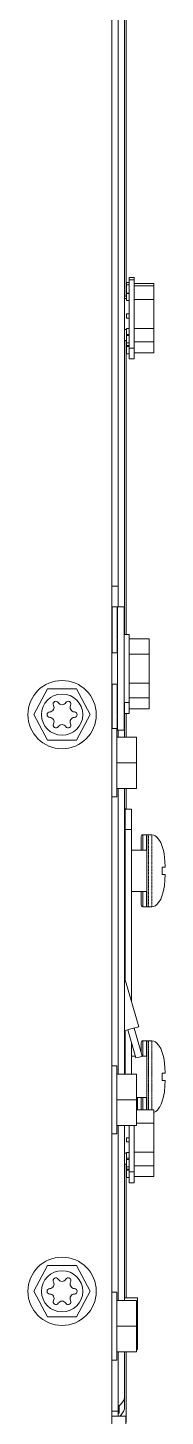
# Model space of a CAD drawing. Header units: millimetres. Extents: x 60499 to 556746, y 248297 to 497145.
# Drawn here: x 266570 to 267268, y 477056 to 484133 of the extents above; entities that cross this region are included whole.
import ezdxf

# ---------------------------------------------------------------- set-up
doc = ezdxf.new("R2010")
doc.units = ezdxf.units.MM
doc.linetypes.add('PHANTOM', pattern=[20, 10, -2, 2, -2, 2, -2])

msp = doc.modelspace()

# ---------------------------------------------------------------- linework, layer by layer
at = {"color": 7, "lineweight": 13, "ltscale": 0.03937}
for p, q in [((266995.9, 477017), (266995.9, 488660.7)), ((267028.3, 487125.5), (267028.3, 481287.1)), ((267061.5, 481041), (267061.5, 487125.5)), ((267069, 482765.7), (267069, 486738.6)), ((267069, 481041), (267069, 482539.5)), ((267028.3, 480255.8), (267028.3, 478799.8)), ((267061.5, 478799.8), (267061.5, 480255.8)), ((267063.8, 480045.6), (267063.8, 479284.8)), ((267097, 479168.8), (267097, 480045.6)), ((267028.3, 478537.8), (267028.3, 477645.6)), ((267061.5, 477645.6), (267061.5, 478537.8)), ((267069, 477658.3), (267069, 478340.4))]:
    msp.add_line(p, q, dxfattribs=at)
at = {"color": 7, "lineweight": 13, "ltscale": 0.000375}
for p, q in [((267084.1, 482834.1), (267071.5, 482834.1)), ((267084.1, 482822.3), (267071.5, 482822.3)), ((267084.1, 482780.3), (267071.5, 482780.3)), ((267084.1, 482779), (267071.5, 482779)), ((267071.5, 482743.1), (267084.1, 482743.1)), ((267084.1, 482674.4), (267071.5, 482674.4)), ((267071.5, 482653.4), (267084.1, 482653.4)), ((267084.1, 482599.6), (267071.5, 482599.6)), ((267084.1, 482569.9), (267071.5, 482569.9)), ((267071.5, 482563.8), (267084.1, 482563.8)), ((267084.1, 482526.6), (267071.5, 482526.6)), ((267084.1, 482514.3), (267071.5, 482514.3)), ((267071.5, 482508.2), (267084.1, 482508.2)), ((267084.1, 482471), (267071.5, 482471)), ((267084.1, 478475.3), (267071.5, 478475.3)), ((267071.5, 478454.3), (267084.1, 478454.3)), ((267084.1, 478400.5), (267071.5, 478400.5)), ((267084.1, 478370.8), (267071.5, 478370.8)), ((267071.5, 478364.7), (267084.1, 478364.7)), ((267084.1, 478327.5), (267071.5, 478327.5)), ((267084.1, 478315.2), (267071.5, 478315.2)), ((267071.5, 478309.1), (267084.1, 478309.1)), ((267084.1, 478271.9), (267071.5, 478271.9))]:
    msp.add_line(p, q, dxfattribs=at)
at = {"color": 7, "lineweight": 13, "ltscale": 0.000386}
msp.add_line((267071.5, 482821.2), (267071.5, 482834.1), dxfattribs=at)
at = {"color": 7, "lineweight": 13, "ltscale": 0.000354}
for p, q in [((267084.1, 482860.2), (267084.1, 482848.3)), ((267109.7, 482848.3), (267109.7, 482860.2)), ((267210.5, 482829.1), (267210.5, 482817.2))]:
    msp.add_line(p, q, dxfattribs=at)
at = {"color": 7, "lineweight": 13, "ltscale": 0.000763}
for p, q in [((267084.1, 482860.2), (267109.7, 482860.2)), ((267084.1, 482848.3), (267109.7, 482848.3)), ((267084.1, 482500.6), (267109.7, 482500.6)), ((267084.1, 482445), (267109.7, 482445)), ((266996.3, 480560.6), (267022, 480560.6)), ((266996.3, 480212.9), (267022, 480212.9)), ((266996.3, 478842.6), (267022, 478842.6)), ((266996.3, 478495), (267022, 478495)), ((267084.1, 478301.5), (267109.7, 478301.5)), ((267084.1, 478245.9), (267109.7, 478245.9)), ((266996.3, 477688.4), (267022, 477688.4)), ((266996.3, 477340.7), (267022, 477340.7))]:
    msp.add_line(p, q, dxfattribs=at)
at = {"color": 7, "lineweight": 13, "ltscale": 0.001516}
for p, q in [((267084.1, 482848.3), (267084.1, 482797.4)), ((267084.1, 482551.5), (267084.1, 482500.6)), ((267084.1, 482495.9), (267084.1, 482445)), ((266996.3, 480560.6), (266996.3, 480509.7)), ((266996.3, 480263.8), (266996.3, 480212.9)), ((266996.3, 478842.6), (266996.3, 478791.7)), ((266996.3, 478545.9), (266996.3, 478495)), ((267084.1, 478352.4), (267084.1, 478301.5)), ((267084.1, 478296.8), (267084.1, 478245.9)), ((266996.3, 477688.4), (266996.3, 477637.5)), ((266996.3, 477391.7), (266996.3, 477340.7))]:
    msp.add_line(p, q, dxfattribs=at)
at = {"color": 7, "lineweight": 13, "ltscale": 0.005175}
for p, q in [((267109.7, 482674.4), (267109.7, 482848.3)), ((267109.7, 482674.4), (267109.7, 482500.6)), ((267109.7, 478475.3), (267109.7, 478301.5))]:
    msp.add_line(p, q, dxfattribs=at)
at = {"color": 7, "lineweight": 13, "ltscale": 0.003}
for p, q in [((267109.7, 482829.1), (267210.5, 482829.1)), ((267109.7, 482817.2), (267210.5, 482817.2)), ((267109.7, 482748.4), (267210.5, 482748.4)), ((267109.7, 482600.5), (267210.5, 482600.5)), ((267109.7, 482531.7), (267210.5, 482531.7)), ((267109.7, 482476.1), (267210.5, 482476.1)), ((267085.4, 481017.5), (267186.1, 481017.5)), ((267085.4, 480940.7), (267186.1, 480940.7)), ((267085.4, 480793), (267186.1, 480793)), ((267085.4, 480716.8), (267186.1, 480716.8)), ((267085.4, 480661.2), (267186.1, 480661.2)), ((267022, 480517.8), (267122.7, 480517.8)), ((267022, 480386.8), (267122.7, 480386.8)), ((267022, 480255.8), (267122.7, 480255.8)), ((267022, 478799.8), (267122.7, 478799.8)), ((267022, 478668.8), (267122.7, 478668.8)), ((267022, 478537.8), (267122.7, 478537.8)), ((267109.7, 478401.4), (267210.5, 478401.4)), ((267109.7, 478332.6), (267210.5, 478332.6)), ((267109.7, 478277), (267210.5, 478277)), ((267022, 477645.6), (267122.7, 477645.6)), ((267022, 477514.6), (267122.7, 477514.6)), ((267022, 477383.6), (267122.7, 477383.6))]:
    msp.add_line(p, q, dxfattribs=at)
at = {"color": 7, "lineweight": 13, "ltscale": 0.000297}
for p, q in [((267071.5, 482765.7), (267061.5, 482765.7)), ((267071.5, 482753.8), (267061.5, 482753.8)), ((267071.5, 482595.1), (267061.5, 482595.1)), ((267071.5, 482539.5), (267061.5, 482539.5)), ((267071.5, 478396), (267061.5, 478396)), ((267071.5, 478340.4), (267061.5, 478340.4))]:
    msp.add_line(p, q, dxfattribs=at)
at = {"color": 7, "lineweight": 13, "ltscale": 0.00125}
msp.add_line((267071.5, 482780.3), (267071.5, 482822.3), dxfattribs=at)
at = {"color": 7, "lineweight": 13, "ltscale": 3.9e-05}
msp.add_line((267071.5, 482779), (267071.5, 482780.3), dxfattribs=at)
at = {"color": 7, "lineweight": 13, "ltscale": 0.001067}
msp.add_line((267071.5, 482743.1), (267071.5, 482779), dxfattribs=at)
at = {"color": 7, "lineweight": 13, "ltscale": 0.003659}
for p, q in [((267084.1, 482797.4), (267084.1, 482674.4)), ((267084.1, 482674.4), (267084.1, 482551.5)), ((266996.3, 480509.7), (266996.3, 480386.8)), ((266996.3, 480386.8), (266996.3, 480263.8)), ((266996.3, 478791.7), (266996.3, 478668.8)), ((266996.3, 478668.8), (266996.3, 478545.9)), ((267084.1, 478475.3), (267084.1, 478352.4)), ((266996.3, 477637.5), (266996.3, 477514.6)), ((266996.3, 477514.6), (266996.3, 477391.7))]:
    msp.add_line(p, q, dxfattribs=at)
at = {"color": 7, "lineweight": 13, "ltscale": 0.002048}
for p, q in [((267210.5, 482817.2), (267210.5, 482748.4)), ((267210.5, 482600.5), (267210.5, 482531.7)), ((267210.5, 478618.1), (267210.5, 478549.3)), ((267210.5, 478401.4), (267210.5, 478332.6))]:
    msp.add_line(p, q, dxfattribs=at)
at = {"color": 7, "lineweight": 13, "ltscale": 0.004405}
for p, q in [((267210.5, 482748.4), (267210.5, 482600.5)), ((266670, 480763), (266601.2, 480632)), ((266818, 480763), (266670, 480763)), ((266886.7, 480632), (266818, 480763)), ((266601.2, 480632), (266670, 480501)), ((266818, 480501), (266886.7, 480632)), ((266670, 480501), (266818, 480501)), ((267210.5, 478549.3), (267210.5, 478401.4)), ((266670, 477823.6), (266601.2, 477692.6)), ((266818, 477823.6), (266670, 477823.6)), ((266886.7, 477692.6), (266818, 477823.6)), ((266601.2, 477692.6), (266670, 477561.6)), ((266818, 477561.6), (266886.7, 477692.6)), ((266670, 477561.6), (266818, 477561.6))]:
    msp.add_line(p, q, dxfattribs=at)
at = {"color": 7, "lineweight": 13, "ltscale": 0.000625}
for p, q in [((267071.5, 482653.4), (267071.5, 482674.4)), ((267071.5, 478454.3), (267071.5, 478475.3))]:
    msp.add_line(p, q, dxfattribs=at)
at = {"color": 7, "lineweight": 13, "ltscale": 0.000884}
for p, q in [((267071.5, 482569.9), (267071.5, 482599.6)), ((267071.5, 478370.8), (267071.5, 478400.5))]:
    msp.add_line(p, q, dxfattribs=at)
at = {"color": 7, "lineweight": 13, "ltscale": 0.000183}
for p, q in [((267071.5, 482563.8), (267071.5, 482569.9)), ((267071.5, 482508.2), (267071.5, 482514.3)), ((267071.5, 478364.7), (267071.5, 478370.8)), ((267071.5, 478309.1), (267071.5, 478315.2))]:
    msp.add_line(p, q, dxfattribs=at)
at = {"color": 7, "lineweight": 13, "ltscale": 0.001106}
for p, q in [((267071.5, 482526.6), (267071.5, 482563.8)), ((267071.5, 482471), (267071.5, 482508.2)), ((267071.5, 478327.5), (267071.5, 478364.7)), ((267071.5, 478271.9), (267071.5, 478309.1))]:
    msp.add_line(p, q, dxfattribs=at)
at = {"color": 7, "lineweight": 13, "ltscale": 0.000366}
for p, q in [((267071.5, 482514.3), (267071.5, 482526.6)), ((267071.5, 478315.2), (267071.5, 478327.5))]:
    msp.add_line(p, q, dxfattribs=at)
at = {"color": 7, "lineweight": 13, "ltscale": 0.000138}
for p, q in [((267084.1, 482500.6), (267084.1, 482495.9)), ((267084.1, 478301.5), (267084.1, 478296.8))]:
    msp.add_line(p, q, dxfattribs=at)
at = {"color": 7, "lineweight": 13, "ltscale": 0.001654}
for p, q in [((267109.7, 482500.6), (267109.7, 482445)), ((267109.7, 478301.5), (267109.7, 478245.9))]:
    msp.add_line(p, q, dxfattribs=at)
at = {"color": 7, "lineweight": 13, "ltscale": 0.001655}
for p, q in [((267210.5, 482531.7), (267210.5, 482476.1)), ((267186.1, 480716.8), (267186.1, 480661.2)), ((267085.4, 480693.3), (267085.4, 480637.7)), ((267210.5, 478332.6), (267210.5, 478277))]:
    msp.add_line(p, q, dxfattribs=at)
at = {"color": 7, "lineweight": 13, "ltscale": 0.000963}
msp.add_line((266995.9, 481287.1), (267028.3, 481287.1), dxfattribs=at)
at = {"color": 7, "lineweight": 13, "ltscale": 0.003125}
for p, q in [((267028.3, 481287.1), (267028.3, 481182.1)), ((267069, 480256), (267069, 480151)), ((267063.8, 480045.6), (267063.8, 480150.6)), ((267097, 480045.6), (267097, 480150.6))]:
    msp.add_line(p, q, dxfattribs=at)
at = {"color": 7, "lineweight": 13, "ltscale": 8.4e-05}
msp.add_line((266998.8, 481182.1), (266995.9, 481182.1), dxfattribs=at)
at = {"color": 7, "linetype": 'PHANTOM', "lineweight": 13, "ltscale": 0.007013}
for p, q in [((266998.8, 480946.5), (266998.8, 481182.1)), ((267024.3, 481182.1), (267024.3, 480946.5)), ((267024.3, 480787.8), (267024.3, 480552.2))]:
    msp.add_line(p, q, dxfattribs=at)
at = {"color": 7, "lineweight": 13, "ltscale": 0.00076}
msp.add_line((266998.8, 481182.1), (267024.3, 481182.1), dxfattribs=at)
at = {"color": 7, "lineweight": 13, "ltscale": 5.3e-05}
for p, q in [((267024.3, 481182.1), (267026.1, 481182.1)), ((267024.3, 480552.2), (267026.1, 480552.2))]:
    msp.add_line(p, q, dxfattribs=at)
at = {"color": 7, "lineweight": 13, "ltscale": 0.01875}
for p, q in [((267026.1, 480552.2), (267026.1, 481182.1)), ((267059.3, 480552.2), (267059.3, 481182.1))]:
    msp.add_line(p, q, dxfattribs=at)
at = {"color": 7, "lineweight": 13, "ltscale": 0.00099}
for p, q in [((267059.3, 481182.1), (267026.1, 481182.1)), ((267059.3, 480552.2), (267026.1, 480552.2)), ((267097, 480150.6), (267063.8, 480150.6)), ((267097, 480045.6), (267063.8, 480045.6))]:
    msp.add_line(p, q, dxfattribs=at)
at = {"color": 7, "lineweight": 13, "ltscale": 1.2e-05}
for p, q in [((267059.3, 481011.3), (267059.7, 481011.3)), ((267059.7, 480993.5), (267059.3, 480993.5)), ((267059.3, 480954.5), (267059.7, 480954.5)), ((267059.3, 480954), (267059.7, 480954)), ((267059.7, 480946.5), (267059.3, 480946.5)), ((267059.7, 480902.2), (267059.3, 480902.2)), ((267059.3, 480876.2), (267059.7, 480876.2)), ((267059.7, 480812.2), (267059.3, 480812.2)), ((267059.7, 480790.4), (267059.3, 480790.4)), ((267059.3, 480780.3), (267059.7, 480780.3)), ((267059.3, 480779.8), (267059.7, 480779.8)), ((267059.7, 480776.7), (267059.3, 480776.7)), ((267059.7, 480764.3), (267059.3, 480764.3)), ((267059.7, 480723.6), (267059.3, 480723.6)), ((267059.3, 480723), (267059.7, 480723)), ((266996.3, 480534.6), (266995.9, 480534.6)), ((266996.3, 480492.6), (266995.9, 480492.6)), ((266996.3, 480491.3), (266995.9, 480491.3)), ((266995.9, 480455.4), (266996.3, 480455.4)), ((266996.3, 480386.8), (266995.9, 480386.8)), ((266995.9, 480365.8), (266996.3, 480365.8)), ((266996.3, 480311.9), (266995.9, 480311.9)), ((266996.3, 480282.3), (266995.9, 480282.3)), ((266995.9, 480276.1), (266996.3, 480276.1)), ((266996.3, 480239), (266995.9, 480239)), ((266996.3, 478816.6), (266995.9, 478816.6)), ((266996.3, 478774.6), (266995.9, 478774.6)), ((266996.3, 478773.3), (266995.9, 478773.3)), ((266995.9, 478737.5), (266996.3, 478737.5)), ((266996.3, 478668.8), (266995.9, 478668.8)), ((266995.9, 478647.8), (266996.3, 478647.8)), ((266996.3, 478594), (266995.9, 478594)), ((266996.3, 478564.3), (266995.9, 478564.3)), ((266995.9, 478558.1), (266996.3, 478558.1)), ((266996.3, 478521), (266995.9, 478521)), ((266996.3, 477662.4), (266995.9, 477662.4)), ((266996.3, 477620.4), (266995.9, 477620.4)), ((266996.3, 477619.1), (266995.9, 477619.1)), ((266995.9, 477583.3), (266996.3, 477583.3)), ((266996.3, 477514.6), (266995.9, 477514.6)), ((266995.9, 477493.6), (266996.3, 477493.6)), ((266996.3, 477439.8), (266995.9, 477439.8)), ((266996.3, 477410.1), (266995.9, 477410.1)), ((266995.9, 477403.9), (266996.3, 477403.9)), ((266996.3, 477366.8), (266995.9, 477366.8))]:
    msp.add_line(p, q, dxfattribs=at)
at = {"color": 7, "lineweight": 13, "ltscale": 0.000753}
for p, q in [((267059.7, 481041), (267059.7, 481015.7)), ((267085.4, 481015.7), (267085.4, 481041))]:
    msp.add_line(p, q, dxfattribs=at)
at = {"color": 7, "lineweight": 13, "ltscale": 0.000762}
for p, q in [((267059.7, 481041), (267085.4, 481041)), ((267059.7, 480693.3), (267085.4, 480693.3))]:
    msp.add_line(p, q, dxfattribs=at)
at = {"color": 7, "lineweight": 13, "ltscale": 0.003196}
msp.add_line((267059.7, 481015.7), (267059.7, 480908.4), dxfattribs=at)
at = {"color": 7, "lineweight": 13, "ltscale": 0.009597}
msp.add_line((267085.4, 481015.7), (267085.4, 480693.3), dxfattribs=at)
at = {"color": 7, "lineweight": 13, "ltscale": 0.002288}
msp.add_line((267186.1, 481017.5), (267186.1, 480940.7), dxfattribs=at)
at = {"color": 7, "lineweight": 13, "ltscale": 0.000897}
for p, q in [((267026.1, 480946.5), (266995.9, 480946.5)), ((267026.1, 480787.8), (266995.9, 480787.8))]:
    msp.add_line(p, q, dxfattribs=at)
at = {"color": 7, "lineweight": 13, "ltscale": 0.004396}
msp.add_line((267186.1, 480940.7), (267186.1, 480793), dxfattribs=at)
at = {"color": 7, "lineweight": 13, "ltscale": 0.003914}
msp.add_line((267059.7, 480908.4), (267059.7, 480776.9), dxfattribs=at)
at = {"color": 7, "linetype": 'PHANTOM', "lineweight": 13, "ltscale": 0.006763}
msp.add_line((266998.8, 480560.6), (266998.8, 480787.8), dxfattribs=at)
at = {"color": 7, "lineweight": 13, "ltscale": 0.00234}
msp.add_line((267059.7, 480776.9), (267059.7, 480698.3), dxfattribs=at)
at = {"color": 7, "lineweight": 13, "ltscale": 0.002269}
msp.add_line((267186.1, 480793), (267186.1, 480716.8), dxfattribs=at)
at = {"color": 7, "lineweight": 13, "ltscale": 0.000147}
msp.add_line((267059.7, 480698.3), (267059.7, 480693.3), dxfattribs=at)
at = {"color": 7, "lineweight": 13, "ltscale": 0.005225}
msp.add_line((267061.5, 480517.8), (267061.5, 480693.3), dxfattribs=at)
at = {"color": 7, "lineweight": 13, "ltscale": 0.00071}
msp.add_line((267061.5, 480637.7), (267085.4, 480637.7), dxfattribs=at)
at = {"color": 7, "lineweight": 13, "ltscale": 0.00357}
msp.add_line((267069, 480517.8), (267069, 480637.7), dxfattribs=at)
at = {"color": 7, "lineweight": 13, "ltscale": 1.3e-05}
for p, q in [((266996.4, 480552.2), (266995.9, 480552.2)), ((267069, 480151), (267069, 480150.6))]:
    msp.add_line(p, q, dxfattribs=at)
at = {"color": 7, "lineweight": 13, "ltscale": 0.01035}
for p, q in [((267022, 480212.9), (267022, 480560.6)), ((267022, 478495), (267022, 478842.6)), ((267022, 477340.7), (267022, 477688.4))]:
    msp.add_line(p, q, dxfattribs=at)
at = {"color": 7, "lineweight": 13, "ltscale": 7e-05}
msp.add_line((267022, 480552.2), (267024.3, 480552.2), dxfattribs=at)
at = {"color": 7, "lineweight": 13, "ltscale": 0.001025}
msp.add_line((267028.3, 480552.2), (267028.3, 480517.8), dxfattribs=at)
at = {"color": 7, "lineweight": 13, "ltscale": 0.0039}
for p, q in [((267122.7, 480517.8), (267122.7, 480386.8)), ((267122.7, 480386.8), (267122.7, 480255.8)), ((267122.7, 478799.8), (267122.7, 478668.8)), ((267122.7, 478668.8), (267122.7, 478537.8)), ((267122.7, 477645.6), (267122.7, 477514.6)), ((267127.8, 477658.4), (267127.8, 477527.3)), ((267127.8, 477527.3), (267127.8, 477396.3)), ((267122.7, 477514.6), (267122.7, 477383.6))]:
    msp.add_line(p, q, dxfattribs=at)
at = {"color": 7, "lineweight": 13, "ltscale": 0.000222}
msp.add_line((267069, 480151), (267061.5, 480151), dxfattribs=at)
at = {"color": 7, "lineweight": 13, "ltscale": 6.7e-05}
msp.add_line((267061.5, 480150.6), (267063.8, 480150.6), dxfattribs=at)
at = {"color": 7, "lineweight": 13, "ltscale": 0.0021}
msp.add_line((267146.2, 479940.7), (267146.2, 480011.2), dxfattribs=at)
at = {"color": 7, "linetype": 'PHANTOM', "lineweight": 13, "ltscale": 0.00235}
for p, q in [((267154.6, 479940.7), (267154.6, 480019.6)), ((267172.3, 479940.7), (267172.3, 480019.6)), ((267154.6, 478890.9), (267154.6, 478969.8)), ((267172.3, 478890.9), (267172.3, 478969.8))]:
    msp.add_line(p, q, dxfattribs=at)
at = {"color": 7, "lineweight": 13, "ltscale": 0.000525}
for p, q in [((267154.6, 480019.6), (267172.3, 480019.6)), ((267182.7, 480019.2), (267200.3, 480019.2)), ((267154.6, 479652.6), (267172.3, 479652.6)), ((267182.7, 479652.2), (267200.3, 479652.2)), ((267154.6, 478969.8), (267172.3, 478969.8)), ((267182.7, 478969.4), (267200.3, 478969.4))]:
    msp.add_line(p, q, dxfattribs=at)
at = {"color": 7, "lineweight": 13, "ltscale": 0.010425}
msp.add_line((267174.3, 479660.6), (267174.3, 480010.8), dxfattribs=at)
at = {"color": 7, "linetype": 'PHANTOM', "lineweight": 13, "ltscale": 0.010925}
for p, q in [((267182.7, 479652.2), (267182.7, 480019.2)), ((267200.3, 479652.2), (267200.3, 480019.2))]:
    msp.add_line(p, q, dxfattribs=at)
at = {"color": 7, "lineweight": 13, "ltscale": 0.001465}
msp.add_line((267146.2, 479941.1), (267097, 479941.1), dxfattribs=at)
at = {"color": 7, "lineweight": 13, "ltscale": 0.0023}
for p, q in [((267174.3, 479940.7), (267097, 479940.7)), ((267174.3, 479730.7), (267097, 479730.7))]:
    msp.add_line(p, q, dxfattribs=at)
at = {"color": 7, "lineweight": 13, "ltscale": 1.5e-05}
for p, q in [((267252.5, 479959.6), (267253, 479959.6)), ((267253, 479711.8), (267252.5, 479711.8)), ((267252.5, 478909.8), (267253, 478909.8)), ((267253, 478662), (267252.5, 478662))]:
    msp.add_line(p, q, dxfattribs=at)
at = {"color": 7, "lineweight": 13, "ltscale": 0.000446}
for p, q in [((267252.5, 479854.6), (267267.5, 479854.6)), ((267267.5, 479816.8), (267252.5, 479816.8)), ((267252.5, 478804.8), (267267.5, 478804.8)), ((267267.5, 478767), (267252.5, 478767))]:
    msp.add_line(p, q, dxfattribs=at)
at = {"color": 7, "lineweight": 13, "ltscale": 0.002075}
msp.add_line((267146.2, 479661), (267146.2, 479730.7), dxfattribs=at)
at = {"color": 7, "linetype": 'PHANTOM', "lineweight": 13, "ltscale": 0.002325}
for p, q in [((267154.6, 479652.6), (267154.6, 479730.7)), ((267172.3, 479652.6), (267172.3, 479730.7))]:
    msp.add_line(p, q, dxfattribs=at)
at = {"color": 7, "lineweight": 13, "ltscale": 0.007791}
msp.add_line((267133.7, 479041.1), (267061.5, 479292.7), dxfattribs=at)
at = {"color": 7, "lineweight": 13, "ltscale": 0.001004}
msp.add_line((267061.5, 479020.4), (267093.9, 479029.7), dxfattribs=at)
at = {"color": 7, "lineweight": 13, "ltscale": 0.006586}
msp.add_line((267063.8, 479021), (267063.8, 478799.8), dxfattribs=at)
at = {"color": 7, "lineweight": 13, "ltscale": 0.004429}
for p, q in [((267119, 478882.1), (267078, 479025.1)), ((267119, 478882.1), (267078, 479025.1)), ((267150.8, 478891.2), (267109.8, 479034.2))]:
    msp.add_line(p, q, dxfattribs=at)
at = {"color": 7, "lineweight": 13, "ltscale": 0.00123}
msp.add_line((267093.9, 479029.7), (267133.7, 479041.1), dxfattribs=at)
at = {"color": 7, "lineweight": 13, "ltscale": 0.004736}
msp.add_line((267097, 478799.8), (267097, 478958.9), dxfattribs=at)
at = {"color": 7, "lineweight": 13, "ltscale": 0.001614}
msp.add_line((267146.2, 478907.2), (267146.2, 478961.4), dxfattribs=at)
at = {"color": 7, "lineweight": 13, "ltscale": 0.010207}
msp.add_line((267174.3, 478618.1), (267174.3, 478961), dxfattribs=at)
at = {"color": 7, "linetype": 'PHANTOM', "lineweight": 13, "ltscale": 0.010457}
for p, q in [((267182.7, 478618.1), (267182.7, 478969.4)), ((267200.3, 478618.1), (267200.3, 478969.4))]:
    msp.add_line(p, q, dxfattribs=at)
at = {"color": 7, "lineweight": 13, "ltscale": 0.000577}
msp.add_line((267116.4, 478891.3), (267097, 478891.3), dxfattribs=at)
at = {"color": 7, "lineweight": 13, "ltscale": 0.000581}
msp.add_line((267116.5, 478890.9), (267097, 478890.9), dxfattribs=at)
at = {"color": 7, "lineweight": 13, "ltscale": 0.000492}
for p, q in [((267119, 478882.1), (267134.9, 478886.7)), ((267134.9, 478886.7), (267150.8, 478891.2))]:
    msp.add_line(p, q, dxfattribs=at)
at = {"color": 7, "lineweight": 13, "ltscale": 0.000732}
msp.add_line((267174.3, 478890.9), (267149.7, 478890.9), dxfattribs=at)
at = {"color": 7, "lineweight": 13, "ltscale": 0.001535}
msp.add_line((267174.3, 478680.9), (267122.7, 478680.9), dxfattribs=at)
at = {"color": 7, "lineweight": 13, "ltscale": 0.00187}
for p, q in [((267127.8, 478680.9), (267127.8, 478618.1)), ((267146.2, 478618.1), (267146.2, 478680.9))]:
    msp.add_line(p, q, dxfattribs=at)
at = {"color": 7, "linetype": 'PHANTOM', "lineweight": 13, "ltscale": 0.00187}
for p, q in [((267154.6, 478618.1), (267154.6, 478680.9)), ((267172.3, 478618.1), (267172.3, 478680.9))]:
    msp.add_line(p, q, dxfattribs=at)
at = {"color": 7, "lineweight": 13, "ltscale": 0.002612}
for p, q in [((267122.7, 478618.1), (267210.5, 478618.1)), ((267122.7, 478549.3), (267210.5, 478549.3))]:
    msp.add_line(p, q, dxfattribs=at)
at = {"color": 7, "lineweight": 13, "ltscale": 0.001859}
for p, q in [((267084.1, 478537.8), (267084.1, 478475.3)), ((267109.7, 478475.3), (267109.7, 478537.8))]:
    msp.add_line(p, q, dxfattribs=at)
at = {"color": 7, "lineweight": 13, "ltscale": 0.001972}
msp.add_line((267061.5, 477658.4), (267127.8, 477658.4), dxfattribs=at)
at = {"color": 7, "lineweight": 13, "ltscale": 0.00015}
for p, q in [((267122.7, 477527.3), (267127.8, 477527.3)), ((267122.7, 477396.3), (267127.8, 477396.3))]:
    msp.add_line(p, q, dxfattribs=at)
at = {"color": 7, "lineweight": 13, "ltscale": 0.009}
msp.add_line((267028.3, 477383.6), (267028.3, 477081.2), dxfattribs=at)
at = {"color": 7, "lineweight": 13, "ltscale": 0.006634}
msp.add_line((267061.5, 477160.7), (267061.5, 477383.6), dxfattribs=at)
at = {"color": 7, "lineweight": 13, "ltscale": 0.010648}
msp.add_line((267069, 477025.9), (267069, 477383.5), dxfattribs=at)
at = {"color": 7, "lineweight": 13, "ltscale": 0.000669}
msp.add_line((267044.1, 477118.8), (267028.3, 477102.9), dxfattribs=at)
at = {"color": 7, "lineweight": 13, "ltscale": 0.001092}
msp.add_line((267033.8, 477108.4), (267033.8, 477071.8), dxfattribs=at)
at = {"color": 7, "lineweight": 13, "ltscale": 0.001617}
msp.add_line((267061.5, 477105.1), (267061.5, 477159.5), dxfattribs=at)
at = {"color": 7, "lineweight": 13, "ltscale": 0.002155}
msp.add_line((266996, 477056), (267068.4, 477056), dxfattribs=at)
at = {"color": 7, "lineweight": 13, "ltscale": 0.000958}
msp.add_line((266996.1, 477081.2), (267028.3, 477081.2), dxfattribs=at)
at = {"color": 7, "lineweight": 13, "ltscale": 0.00075}
msp.add_line((267028.3, 477081.2), (267028.3, 477056), dxfattribs=at)
at = {"color": 7, "lineweight": 13, "ltscale": 0.000165}
msp.add_line((267028.3, 477071.8), (267033.8, 477071.8), dxfattribs=at)
at = {"color": 7, "lineweight": 13, "ltscale": 0.000302}
msp.add_line((267044.1, 477063.2), (267037, 477056), dxfattribs=at)
at = {"color": 7, "lineweight": 13, "ltscale": 0.0066}
msp.add_line((267068.4, 476834.3), (267068.4, 477056), dxfattribs=at)
at = {"color": 7, "lineweight": 13, "ltscale": 0.03937}
for points in [[(267253, 479959.6), (267244.9, 479979.6), (267234.2, 479997.7), (267223.5, 480009.5), (267217.1, 480014.2), (267209.3, 480017.8), (267200.3, 480019.2)], [(267267.5, 479854.6), (267266.6, 479885.1), (267264.9, 479902.8), (267262, 479922.4), (267258.4, 479939.5), (267252.5, 479959.6)], [(267252.5, 479711.8), (267257.7, 479729.1), (267263.7, 479759.3), (267266.8, 479789.9), (267267.5, 479816.8)], [(267253, 479711.8), (267244.9, 479691.7), (267234.2, 479673.6), (267223.5, 479661.8), (267217.1, 479657.1), (267209.3, 479653.6), (267200.3, 479652.2)], [(267253, 478909.8), (267244.9, 478929.9), (267234.2, 478947.9), (267223.5, 478959.7), (267217.1, 478964.5), (267209.3, 478968), (267200.3, 478969.4)], [(267267.5, 478804.8), (267266.6, 478835.3), (267264.9, 478853), (267262, 478872.6), (267258.4, 478889.7), (267252.5, 478909.8)], [(267252.5, 478662), (267257.7, 478679.4), (267263.7, 478709.5), (267266.8, 478740.1), (267267.5, 478767)], [(267253, 478662), (267247.1, 478646.7), (267239.8, 478632.4), (267234.3, 478623.9), (267227.9, 478616.3), (267220, 478609.3), (267210.5, 478604.2)]]:
    msp.add_lwpolyline(points, dxfattribs=at)
for centre, radius in [((266744, 480632), 173.8), ((266744, 480632), 105), ((266744, 477692.6), 173.8), ((266744, 477692.6), 105)]:
    msp.add_circle(centre, radius, dxfattribs=at)
for centre, radius, start, end in [((266681.5, 480632), 14.1, 91.06138, 268.93862), ((266680.8, 480668.5), 22.4, 271.05692, 28.94308), ((266712.7, 480686.1), 14.1, 31.06123, 208.94136), ((266744, 480704.9), 22.4, 211.06124, 328.93269), ((266775.2, 480686.1), 14.1, 331.05689, 148.93703), ((266807.1, 480668.5), 22.4, 151.05691, 268.94308), ((266806.4, 480632), 14.1, 271.06138, 88.93862), ((266680.8, 480595.5), 22.4, 331.05692, 88.94308), ((266712.7, 480577.9), 14.1, 151.05689, 328.93703), ((266744, 480559.1), 22.4, 31.06123, 148.9327), ((266775.2, 480577.9), 14.1, 211.06124, 28.94137), ((266807.1, 480595.5), 22.4, 91.05692, 208.94309), ((267154.6, 480011.2), 8.4, 90, 180.00001), ((267172.2, 479990.2), 29.4, 75.22151, 89.89736), ((267182.7, 480010.8), 8.4, 90, 180.00001), ((267076.7, 479942.2), 33, 242.63328, 246.96909), ((266889.1, 479835.7), 364, 357.02404, 2.97596), ((266889.1, 479835.7), 364, 357.02404, 2.97596), ((267076.7, 479729.1), 33, 113.03091, 117.36672), ((267154.6, 479661), 8.4, 179.99999, 270), ((267172.3, 479681.6), 29, 270.0353, 282.49686), ((267182.7, 479660.6), 8.4, 179.99999, 270), ((267154.6, 478961.4), 8.4, 90, 180.00001), ((267172.2, 478940.5), 29.4, 75.22151, 89.89736), ((267182.7, 478961), 8.4, 90, 180.00001), ((267076.7, 478892.4), 33, 242.63328, 246.96909), ((266889.1, 478785.9), 364, 357.02404, 2.97596), ((266889.1, 478785.9), 364, 357.02404, 2.97596), ((266680.8, 477729.1), 22.4, 271.05692, 28.94308), ((266712.7, 477746.7), 14.1, 31.06123, 208.94136), ((266744, 477765.5), 22.4, 211.06124, 328.93269), ((266775.2, 477746.7), 14.1, 331.05689, 148.93703), ((266807.1, 477729.1), 22.4, 151.05691, 268.94308), ((266681.5, 477692.6), 14.1, 91.06138, 268.93862), ((266680.8, 477656.2), 22.4, 331.05692, 88.94308), ((266807.1, 477656.2), 22.4, 91.05692, 208.94309), ((266806.4, 477692.6), 14.1, 271.06138, 88.93862), ((266712.7, 477638.5), 14.1, 151.05689, 328.93703), ((266744, 477619.7), 22.4, 31.06123, 148.9327), ((266775.2, 477638.5), 14.1, 211.06124, 28.94137), ((267002.2, 477160.7), 59.3, 315, 0), ((267002.2, 477105.1), 59.3, 315, 0)]:
    msp.add_arc(centre, radius, start, end, dxfattribs=at)

doc.saveas('drawing.dxf')
